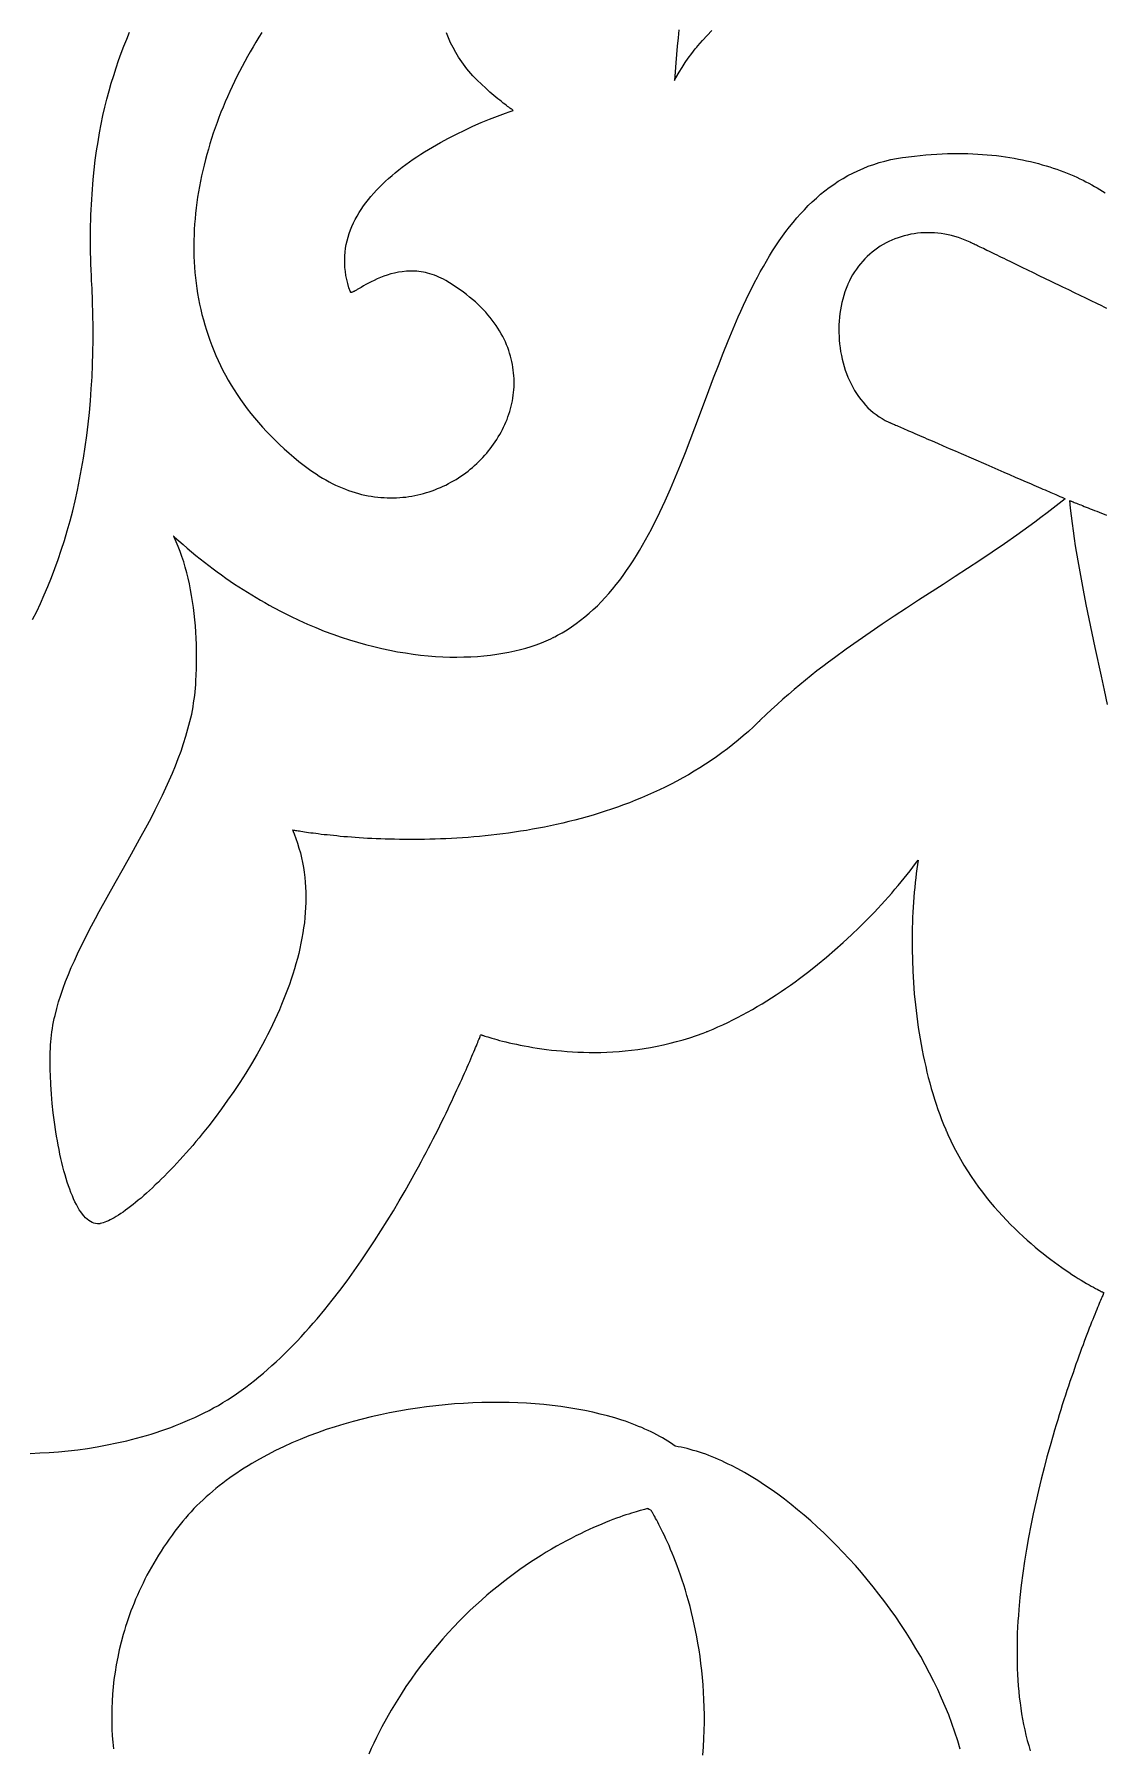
# Model space of a CAD drawing. Extents: x -555 to 555, y -555 to 555.
# Drawn here: x -199.1 to -97.3, y -362.2 to -199.1 of the extents above; entities that cross this region are included whole.
import ezdxf

# ---------------------------------------------------------------- set-up
doc = ezdxf.new("R2010")
doc.units = 0
doc.layers.add('PLAN_1', color=18, linetype='CONTINUOUS')

msp = doc.modelspace()

# ---------------------------------------------------------------- linework, layer by layer
at = {"layer": 'PLAN_1'}
for points in [[(-199.26, -254.79), (-198.87, -254.03), (-198.5, -253.25), (-198.15, -252.45), (-197.8, -251.63), (-197.46, -250.79), (-197.14, -249.94), (-196.83, -249.07), (-196.53, -248.18), (-196.24, -247.27), (-195.96, -246.35), (-195.7, -245.41), (-195.45, -244.45), (-195.22, -243.48), (-195, -242.49), (-194.79, -241.48), (-194.6, -240.46), (-194.42, -239.42), (-194.26, -238.36), (-194.11, -237.29), (-193.98, -236.2), (-193.86, -235.1), (-193.76, -233.98), (-193.68, -232.85), (-193.61, -231.71), (-193.56, -230.54), (-193.52, -229.37), (-193.5, -228.17), (-193.5, -226.97), (-193.52, -225.75), (-193.56, -224.51), (-193.61, -223.26), (-193.63, -222.95), (-193.64, -222.79), (-193.65, -222.65), (-193.67, -222.09), (-193.7, -221.53), (-193.72, -220.99), (-193.73, -220.44), (-193.75, -219.91), (-193.75, -219.37), (-193.76, -218.85), (-193.76, -218.32), (-193.75, -217.81), (-193.74, -217.29), (-193.73, -216.79), (-193.72, -216.29), (-193.7, -215.79), (-193.67, -215.3), (-193.64, -214.81), (-193.61, -214.33), (-193.58, -213.85), (-193.54, -213.38), (-193.5, -212.91), (-193.4, -211.99), (-193.3, -211.09), (-193.18, -210.2), (-193.04, -209.33), (-192.9, -208.48), (-192.74, -207.65), (-192.57, -206.84), (-192.39, -206.04), (-192.19, -205.26), (-191.99, -204.49), (-191.78, -203.74), (-191.55, -203.01), (-191.32, -202.29), (-191.08, -201.59), (-190.83, -200.9), (-190.57, -200.22), (-190.3, -199.56), (-190.03, -198.91)], [(-177.45, -198.94), (-177.73, -199.39), (-178.01, -199.84), (-178.28, -200.3), (-178.55, -200.76), (-178.82, -201.23), (-179.08, -201.7), (-179.33, -202.17), (-179.58, -202.64), (-179.82, -203.12), (-180.05, -203.6), (-180.28, -204.08), (-180.51, -204.56), (-180.72, -205.05), (-180.93, -205.54), (-181.14, -206.03), (-181.34, -206.52), (-181.53, -207.02), (-181.72, -207.51), (-181.89, -208.01), (-182.07, -208.51), (-182.23, -209.01), (-182.39, -209.52), (-182.54, -210.02), (-182.68, -210.53), (-182.82, -211.03), (-182.95, -211.54), (-183.07, -212.05), (-183.18, -212.56), (-183.29, -213.07), (-183.39, -213.58), (-183.48, -214.09), (-183.56, -214.6), (-183.63, -215.12), (-183.7, -215.63), (-183.76, -216.14), (-183.81, -216.65), (-183.85, -217.17), (-183.88, -217.68), (-183.9, -218.19), (-183.92, -218.7), (-183.93, -219.21), (-183.92, -219.72), (-183.91, -220.23), (-183.89, -220.74), (-183.86, -221.25), (-183.82, -221.76), (-183.77, -222.27), (-183.71, -222.77), (-183.64, -223.28), (-183.56, -223.78), (-183.48, -224.28), (-183.38, -224.78), (-183.27, -225.28), (-183.15, -225.77), (-183.02, -226.27), (-182.88, -226.76), (-182.73, -227.25), (-182.57, -227.74), (-182.4, -228.22), (-182.22, -228.71), (-182.03, -229.19), (-181.83, -229.67), (-181.61, -230.14), (-181.39, -230.62), (-181.15, -231.09), (-180.9, -231.55), (-180.65, -232.02), (-180.37, -232.48), (-180.09, -232.94), (-179.8, -233.39), (-179.49, -233.84), (-179.17, -234.29), (-178.85, -234.73), (-178.5, -235.17), (-178.15, -235.61), (-177.78, -236.04), (-177.4, -236.47), (-177.01, -236.89), (-176.61, -237.31), (-176.19, -237.73), (-175.76, -238.14), (-175.32, -238.55), (-174.87, -238.95), (-174.4, -239.34), (-173.92, -239.74), (-173.42, -240.12), (-172.91, -240.51), (-172.61, -240.73), (-172.3, -240.94), (-171.99, -241.14), (-171.68, -241.33), (-171.37, -241.51), (-171.06, -241.68), (-170.75, -241.84), (-170.44, -241.99), (-170.13, -242.14), (-169.82, -242.27), (-169.51, -242.39), (-169.2, -242.51), (-168.89, -242.61), (-168.58, -242.71), (-168.27, -242.8), (-167.96, -242.88), (-167.66, -242.95), (-167.35, -243.01), (-167.04, -243.06), (-166.74, -243.11), (-166.43, -243.14), (-166.13, -243.17), (-165.83, -243.19), (-165.53, -243.21), (-165.23, -243.21), (-164.93, -243.21), (-164.64, -243.2), (-164.34, -243.18), (-164.05, -243.16), (-163.76, -243.13), (-163.47, -243.09), (-163.19, -243.04), (-162.9, -242.99), (-162.62, -242.93), (-162.34, -242.87), (-162.07, -242.79), (-161.79, -242.71), (-161.52, -242.63), (-161.25, -242.54), (-160.99, -242.44), (-160.73, -242.33), (-160.47, -242.23), (-160.21, -242.11), (-159.96, -241.99), (-159.71, -241.86), (-159.46, -241.73), (-159.22, -241.59), (-158.98, -241.45), (-158.74, -241.3), (-158.51, -241.15), (-158.28, -240.99), (-158.06, -240.83), (-157.84, -240.66), (-157.62, -240.49), (-157.41, -240.31), (-157.21, -240.13), (-157, -239.94), (-156.81, -239.75), (-156.61, -239.56), (-156.42, -239.36), (-156.24, -239.16), (-156.06, -238.96), (-155.89, -238.75), (-155.72, -238.54), (-155.56, -238.32), (-155.4, -238.1), (-155.25, -237.88), (-155.1, -237.65), (-154.96, -237.42), (-154.82, -237.19), (-154.69, -236.96), (-154.57, -236.72), (-154.45, -236.48), (-154.34, -236.24), (-154.23, -236), (-154.13, -235.75), (-154.04, -235.5), (-153.95, -235.25), (-153.87, -235), (-153.8, -234.75), (-153.73, -234.49), (-153.67, -234.23), (-153.62, -233.97), (-153.58, -233.71), (-153.54, -233.45), (-153.51, -233.19), (-153.48, -232.92), (-153.46, -232.66), (-153.46, -232.39), (-153.45, -232.13), (-153.46, -231.86), (-153.47, -231.59), (-153.5, -231.33), (-153.53, -231.06), (-153.56, -230.79), (-153.61, -230.52), (-153.66, -230.25), (-153.73, -229.98), (-153.8, -229.72), (-153.88, -229.45), (-153.96, -229.18), (-154.06, -228.91), (-154.17, -228.65), (-154.28, -228.38), (-154.41, -228.12), (-154.54, -227.86), (-154.68, -227.59), (-154.83, -227.33), (-154.99, -227.07), (-155.16, -226.82), (-155.34, -226.56), (-155.53, -226.3), (-155.73, -226.05), (-155.94, -225.8), (-156.16, -225.55), (-156.39, -225.3), (-156.63, -225.06), (-156.88, -224.81), (-157.14, -224.57), (-157.41, -224.34), (-157.69, -224.1), (-157.98, -223.87), (-158.28, -223.64), (-158.59, -223.41), (-158.92, -223.19), (-159.25, -222.97), (-159.6, -222.75), (-159.96, -222.54), (-160.17, -222.41), (-160.39, -222.3), (-160.61, -222.2), (-160.82, -222.11), (-161.04, -222.02), (-161.25, -221.95), (-161.46, -221.88), (-161.68, -221.82), (-161.89, -221.77), (-162.09, -221.73), (-162.3, -221.7), (-162.51, -221.67), (-162.71, -221.65), (-162.91, -221.64), (-163.11, -221.63), (-163.31, -221.63), (-163.51, -221.64), (-163.7, -221.65), (-164.09, -221.69), (-164.46, -221.74), (-164.82, -221.82), (-165.18, -221.91), (-165.52, -222.01), (-165.85, -222.13), (-166.17, -222.25), (-166.47, -222.38), (-166.77, -222.52), (-167.04, -222.65), (-167.31, -222.79), (-167.55, -222.92), (-167.78, -223.05), (-167.99, -223.18), (-168.19, -223.29), (-168.37, -223.39), (-168.45, -223.44), (-168.52, -223.48), (-168.59, -223.52), (-168.66, -223.56), (-168.72, -223.59), (-168.78, -223.61), (-168.83, -223.63), (-168.88, -223.65), (-168.92, -223.66), (-168.95, -223.67), (-168.98, -223.67), (-169, -223.66), (-169.02, -223.64), (-169.03, -223.62), (-169.17, -223.23), (-169.28, -222.83), (-169.38, -222.44), (-169.45, -222.06), (-169.51, -221.68), (-169.55, -221.3), (-169.57, -220.92), (-169.57, -220.55), (-169.56, -220.19), (-169.53, -219.82), (-169.48, -219.46), (-169.42, -219.11), (-169.34, -218.75), (-169.25, -218.41), (-169.14, -218.06), (-169.02, -217.72), (-168.88, -217.38), (-168.73, -217.05), (-168.56, -216.72), (-168.39, -216.4), (-168.2, -216.07), (-167.99, -215.76), (-167.78, -215.44), (-167.55, -215.13), (-167.32, -214.83), (-167.07, -214.53), (-166.81, -214.23), (-166.55, -213.94), (-166.27, -213.65), (-165.98, -213.37), (-165.69, -213.09), (-165.39, -212.81), (-165.07, -212.54), (-164.76, -212.27), (-164.43, -212.01), (-164.1, -211.75), (-163.76, -211.49), (-163.41, -211.24), (-163.06, -211), (-162.7, -210.76), (-162.34, -210.52), (-161.98, -210.29), (-161.61, -210.06), (-161.23, -209.84), (-160.47, -209.4), (-159.71, -208.99), (-158.93, -208.59), (-158.15, -208.21), (-157.37, -207.85), (-156.59, -207.51), (-155.81, -207.19), (-155.04, -206.89), (-154.28, -206.61), (-153.91, -206.47), (-153.54, -206.34), (-153.55, -206.34), (-153.58, -206.32), (-153.62, -206.29), (-153.68, -206.24), (-153.76, -206.19), (-153.85, -206.12), (-153.96, -206.05), (-154.07, -205.96), (-154.2, -205.86), (-154.34, -205.75), (-154.49, -205.64), (-154.65, -205.51), (-154.82, -205.38), (-155, -205.24), (-155.18, -205.09), (-155.37, -204.93), (-155.56, -204.77), (-155.76, -204.6), (-155.96, -204.42), (-156.16, -204.24), (-156.57, -203.86), (-156.98, -203.46), (-157.37, -203.04), (-157.75, -202.61), (-157.94, -202.39), (-158.11, -202.17), (-158.28, -201.95), (-158.44, -201.73), (-158.59, -201.5), (-158.74, -201.28), (-158.88, -201.05), (-159.01, -200.83), (-159.26, -200.37), (-159.49, -199.91), (-159.7, -199.44), (-159.89, -198.97)], [(-137.78, -198.67), (-137.86, -199.44), (-137.94, -200.23), (-138.01, -201.02), (-138.08, -201.83), (-138.14, -202.66), (-138.19, -203.5), (-138.06, -203.25), (-137.75, -202.7), (-137.47, -202.25), (-137.18, -201.8), (-136.88, -201.36), (-136.56, -200.93), (-136.22, -200.5), (-136.13, -200.4), (-136.11, -200.37), (-136.1, -200.36), (-136.1, -200.36), (-136.1, -200.36), (-136.09, -200.35), (-136.07, -200.32), (-135.96, -200.19), (-135.52, -199.69), (-135.08, -199.21), (-134.63, -198.74)], [(-97.08, -225.18), (-97.31, -225.07), (-97.54, -224.95), (-98.03, -224.72), (-98.54, -224.47), (-99.06, -224.22), (-99.59, -223.96), (-100.14, -223.7), (-100.69, -223.43), (-101.25, -223.16), (-102.37, -222.61), (-103.49, -222.07), (-104.04, -221.81), (-104.59, -221.54), (-105.12, -221.29), (-105.63, -221.04), (-106.13, -220.8), (-106.61, -220.56), (-106.84, -220.45), (-107.07, -220.34), (-107.29, -220.23), (-107.51, -220.13), (-107.71, -220.03), (-107.92, -219.93), (-108.11, -219.84), (-108.3, -219.75), (-108.47, -219.66), (-108.64, -219.58), (-108.81, -219.5), (-108.96, -219.43), (-109.1, -219.36), (-109.24, -219.29), (-109.36, -219.23), (-109.48, -219.18), (-109.58, -219.13), (-109.68, -219.08), (-109.76, -219.04), (-109.83, -219.01), (-109.89, -218.98), (-109.94, -218.95), (-109.97, -218.94), (-110, -218.92), (-110.01, -218.92), (-110.01, -218.92), (-110.01, -218.92), (-110.01, -218.92), (-110.02, -218.91), (-110.06, -218.89), (-110.22, -218.82), (-110.54, -218.68), (-110.86, -218.55), (-111.19, -218.44), (-111.51, -218.34), (-111.84, -218.25), (-112.17, -218.18), (-112.49, -218.11), (-112.82, -218.06), (-113.15, -218.02), (-113.47, -217.99), (-113.8, -217.98), (-114.12, -217.98), (-114.44, -217.98), (-114.76, -218), (-115.08, -218.03), (-115.4, -218.08), (-115.71, -218.13), (-116.02, -218.2), (-116.33, -218.27), (-116.63, -218.36), (-116.93, -218.46), (-117.22, -218.57), (-117.51, -218.69), (-117.8, -218.82), (-118.07, -218.96), (-118.35, -219.11), (-118.62, -219.27), (-118.88, -219.45), (-119.13, -219.63), (-119.38, -219.82), (-119.62, -220.02), (-119.85, -220.24), (-120.08, -220.46), (-120.29, -220.69), (-120.5, -220.93), (-120.7, -221.18), (-120.89, -221.44), (-121.07, -221.71), (-121.25, -221.99), (-121.41, -222.28), (-121.56, -222.57), (-121.7, -222.88), (-121.7, -222.88), (-121.71, -222.9), (-121.74, -222.98), (-121.87, -223.3), (-121.99, -223.62), (-122.09, -223.95), (-122.19, -224.29), (-122.27, -224.63), (-122.34, -224.97), (-122.41, -225.32), (-122.46, -225.68), (-122.5, -226.03), (-122.53, -226.39), (-122.55, -226.75), (-122.56, -227.12), (-122.56, -227.48), (-122.54, -227.85), (-122.52, -228.21), (-122.49, -228.57), (-122.44, -228.94), (-122.39, -229.3), (-122.32, -229.66), (-122.24, -230.01), (-122.16, -230.36), (-122.06, -230.71), (-121.95, -231.06), (-121.83, -231.39), (-121.7, -231.73), (-121.56, -232.05), (-121.4, -232.37), (-121.24, -232.69), (-121.07, -232.99), (-120.88, -233.29), (-120.69, -233.58), (-120.48, -233.85), (-120.26, -234.12), (-120.04, -234.38), (-119.8, -234.63), (-119.55, -234.86), (-119.29, -235.08), (-119.02, -235.29), (-118.73, -235.49), (-118.44, -235.67), (-118.14, -235.84), (-117.82, -236), (-117.74, -236.03), (-117.72, -236.04), (-117.71, -236.04), (-117.71, -236.04), (-117.71, -236.04), (-117.7, -236.05), (-117.68, -236.06), (-117.64, -236.08), (-117.59, -236.1), (-117.53, -236.13), (-117.45, -236.16), (-117.37, -236.2), (-117.27, -236.24), (-117.16, -236.29), (-117.04, -236.34), (-116.91, -236.39), (-116.77, -236.45), (-116.62, -236.52), (-116.46, -236.59), (-116.29, -236.66), (-116.11, -236.74), (-115.93, -236.82), (-115.73, -236.9), (-115.53, -236.99), (-115.32, -237.08), (-115.11, -237.18), (-114.88, -237.27), (-114.65, -237.37), (-114.42, -237.48), (-114.18, -237.58), (-113.68, -237.8), (-113.16, -238.02), (-112.62, -238.26), (-112.07, -238.5), (-111.5, -238.74), (-110.93, -238.99), (-109.76, -239.5), (-108.59, -240.01), (-108.01, -240.26), (-107.43, -240.51), (-106.87, -240.76), (-106.31, -241), (-105.77, -241.23), (-105.24, -241.46), (-104.73, -241.68), (-104.49, -241.79), (-104.25, -241.89), (-104.01, -242), (-103.78, -242.1), (-103.56, -242.19), (-103.35, -242.28), (-103.14, -242.37), (-102.94, -242.46), (-102.75, -242.54), (-102.57, -242.62), (-102.39, -242.7), (-102.23, -242.77), (-102.07, -242.84), (-101.93, -242.9), (-101.79, -242.96), (-101.66, -243.02), (-101.55, -243.07), (-101.44, -243.11), (-101.35, -243.15), (-101.27, -243.19), (-101.19, -243.22), (-101.14, -243.25), (-101.09, -243.27), (-101.06, -243.28), (-101.04, -243.29), (-101.03, -243.29), (-101.6, -243.75), (-102.18, -244.2), (-102.75, -244.65), (-103.33, -245.08), (-103.9, -245.51), (-104.48, -245.94), (-105.64, -246.77), (-106.81, -247.59), (-107.97, -248.39), (-109.14, -249.17), (-110.31, -249.94), (-111.48, -250.7), (-112.64, -251.46), (-114.97, -252.96), (-116.13, -253.72), (-117.29, -254.47), (-118.44, -255.24), (-119.58, -256.01), (-120.72, -256.8), (-121.85, -257.6), (-122.97, -258.42), (-123.53, -258.83), (-124.08, -259.25), (-124.64, -259.68), (-125.19, -260.11), (-125.73, -260.55), (-126.28, -261), (-126.82, -261.45), (-127.36, -261.91), (-127.9, -262.38), (-128.43, -262.86), (-128.96, -263.34), (-129.48, -263.84), (-130.01, -264.34), (-130.07, -264.4), (-130.1, -264.44), (-130.11, -264.44), (-130.11, -264.44), (-130.12, -264.45), (-130.15, -264.48), (-130.21, -264.53), (-130.68, -264.99), (-131.17, -265.43), (-131.66, -265.86), (-132.15, -266.28), (-132.66, -266.69), (-133.16, -267.08), (-133.68, -267.47), (-134.2, -267.84), (-134.72, -268.2), (-135.25, -268.55), (-135.78, -268.9), (-136.32, -269.23), (-136.87, -269.55), (-137.41, -269.86), (-137.96, -270.16), (-138.52, -270.45), (-139.07, -270.73), (-139.63, -271), (-140.2, -271.26), (-140.76, -271.51), (-141.33, -271.76), (-141.9, -271.99), (-142.47, -272.22), (-143.05, -272.43), (-143.62, -272.64), (-144.2, -272.84), (-144.78, -273.03), (-145.36, -273.22), (-145.93, -273.39), (-146.51, -273.56), (-147.09, -273.72), (-147.67, -273.88), (-148.25, -274.02), (-148.83, -274.16), (-149.41, -274.29), (-149.99, -274.42), (-150.56, -274.53), (-151.14, -274.64), (-151.71, -274.75), (-152.28, -274.85), (-152.85, -274.94), (-153.41, -275.03), (-153.98, -275.11), (-154.54, -275.18), (-155.1, -275.25), (-155.65, -275.31), (-156.2, -275.37), (-156.75, -275.42), (-157.29, -275.47), (-157.83, -275.52), (-158.37, -275.56), (-158.9, -275.59), (-159.42, -275.62), (-159.94, -275.65), (-160.46, -275.67), (-160.97, -275.69), (-161.47, -275.7), (-161.97, -275.71), (-162.46, -275.72), (-162.95, -275.72), (-163.42, -275.72), (-163.9, -275.72), (-164.36, -275.71), (-164.82, -275.7), (-165.27, -275.69), (-165.71, -275.68), (-166.14, -275.66), (-166.57, -275.65), (-166.99, -275.63), (-167.4, -275.61), (-167.79, -275.58), (-168.19, -275.56), (-168.57, -275.53), (-168.94, -275.5), (-169.3, -275.48), (-169.65, -275.45), (-169.99, -275.42), (-170.32, -275.38), (-170.64, -275.35), (-170.95, -275.32), (-171.25, -275.29), (-171.54, -275.26), (-171.81, -275.23), (-172.08, -275.19), (-172.33, -275.16), (-172.57, -275.13), (-172.79, -275.1), (-173.01, -275.07), (-173.21, -275.04), (-173.39, -275.02), (-173.57, -274.99), (-173.73, -274.97), (-173.88, -274.94), (-174.01, -274.92), (-174.13, -274.9), (-174.23, -274.88), (-174.32, -274.87), (-174.39, -274.86), (-174.45, -274.85), (-174.49, -274.84), (-174.52, -274.83), (-174.53, -274.83), (-174.53, -274.83), (-174.53, -274.83), (-174.53, -274.83), (-174.53, -274.84), (-174.52, -274.85), (-174.47, -274.96), (-174.38, -275.19), (-174.21, -275.63), (-174.06, -276.08), (-173.92, -276.53), (-173.79, -276.99), (-173.68, -277.45), (-173.58, -277.91), (-173.49, -278.38), (-173.42, -278.84), (-173.37, -279.32), (-173.32, -279.79), (-173.29, -280.26), (-173.27, -280.74), (-173.27, -281.22), (-173.27, -281.7), (-173.29, -282.18), (-173.32, -282.66), (-173.36, -283.15), (-173.41, -283.64), (-173.48, -284.12), (-173.55, -284.61), (-173.64, -285.1), (-173.73, -285.59), (-173.84, -286.08), (-173.95, -286.57), (-174.07, -287.05), (-174.21, -287.54), (-174.35, -288.03), (-174.5, -288.52), (-174.66, -289.01), (-174.83, -289.5), (-175, -289.98), (-175.19, -290.47), (-175.38, -290.95), (-175.58, -291.43), (-175.78, -291.91), (-175.99, -292.39), (-176.21, -292.87), (-176.44, -293.34), (-176.67, -293.82), (-176.91, -294.29), (-177.15, -294.75), (-177.4, -295.22), (-177.91, -296.14), (-178.44, -297.05), (-178.99, -297.94), (-179.55, -298.83), (-180.12, -299.69), (-180.71, -300.53), (-181.3, -301.36), (-181.9, -302.17), (-182.51, -302.95), (-182.81, -303.34), (-183.12, -303.72), (-183.42, -304.09), (-183.73, -304.46), (-184.03, -304.82), (-184.34, -305.17), (-184.64, -305.52), (-184.94, -305.86), (-185.25, -306.19), (-185.55, -306.52), (-185.84, -306.84), (-186.14, -307.15), (-186.44, -307.45), (-186.73, -307.75), (-187.02, -308.04), (-187.3, -308.32), (-187.59, -308.59), (-187.87, -308.86), (-188.14, -309.11), (-188.42, -309.36), (-188.68, -309.6), (-188.95, -309.83), (-189.21, -310.05), (-189.46, -310.26), (-189.71, -310.46), (-189.96, -310.65), (-190.2, -310.83), (-190.43, -311), (-190.66, -311.17), (-190.88, -311.32), (-191.09, -311.46), (-191.3, -311.59), (-191.5, -311.71), (-191.69, -311.82), (-191.88, -311.92), (-192.05, -312), (-192.22, -312.08), (-192.39, -312.14), (-192.54, -312.2), (-192.68, -312.24), (-192.82, -312.27), (-192.88, -312.28), (-192.93, -312.28), (-193.02, -312.29), (-193.1, -312.29), (-193.27, -312.27), (-193.44, -312.23), (-193.6, -312.16), (-193.76, -312.08), (-193.92, -311.98), (-194.07, -311.85), (-194.23, -311.71), (-194.38, -311.54), (-194.53, -311.36), (-194.67, -311.16), (-194.82, -310.95), (-194.96, -310.71), (-195.09, -310.46), (-195.23, -310.2), (-195.36, -309.92), (-195.48, -309.63), (-195.61, -309.32), (-195.73, -309), (-195.85, -308.67), (-195.96, -308.33), (-196.07, -307.97), (-196.18, -307.61), (-196.29, -307.23), (-196.39, -306.85), (-196.48, -306.46), (-196.58, -306.06), (-196.67, -305.65), (-196.75, -305.23), (-196.84, -304.81), (-196.91, -304.39), (-196.99, -303.95), (-197.06, -303.52), (-197.19, -302.63), (-197.3, -301.74), (-197.39, -300.84), (-197.47, -299.94), (-197.53, -299.04), (-197.57, -298.15), (-197.58, -297.71), (-197.59, -297.27), (-197.59, -296.84), (-197.59, -296.42), (-197.58, -296), (-197.57, -295.58), (-197.56, -295.27), (-197.54, -294.96), (-197.51, -294.65), (-197.47, -294.34), (-197.43, -294.03), (-197.38, -293.71), (-197.33, -293.4), (-197.27, -293.08), (-197.2, -292.76), (-197.13, -292.45), (-196.97, -291.81), (-196.79, -291.17), (-196.58, -290.52), (-196.36, -289.87), (-196.12, -289.22), (-195.86, -288.57), (-195.58, -287.91), (-195.29, -287.25), (-194.99, -286.59), (-194.67, -285.92), (-194.34, -285.26), (-194, -284.59), (-193.65, -283.92), (-193.29, -283.24), (-192.92, -282.56), (-192.17, -281.2), (-191.4, -279.84), (-190.63, -278.46), (-189.85, -277.08), (-189.08, -275.7), (-188.33, -274.31), (-187.96, -273.61), (-187.6, -272.91), (-187.25, -272.21), (-186.91, -271.51), (-186.58, -270.81), (-186.27, -270.11), (-185.96, -269.41), (-185.67, -268.7), (-185.4, -268), (-185.14, -267.3), (-184.9, -266.59), (-184.68, -265.89), (-184.48, -265.19), (-184.29, -264.48), (-184.13, -263.78), (-184.06, -263.43), (-184, -263.08), (-183.94, -262.73), (-183.89, -262.38), (-183.84, -262.02), (-183.8, -261.67), (-183.76, -261.32), (-183.74, -260.97), (-183.73, -260.88), (-183.73, -260.84), (-183.73, -260.82), (-183.73, -260.82), (-183.72, -260.75), (-183.72, -260.61), (-183.69, -260.04), (-183.67, -259.47), (-183.66, -258.9), (-183.66, -258.32), (-183.67, -257.73), (-183.68, -257.15), (-183.71, -256.56), (-183.74, -255.98), (-183.78, -255.39), (-183.84, -254.81), (-183.9, -254.23), (-183.97, -253.65), (-184.05, -253.08), (-184.14, -252.51), (-184.24, -251.95), (-184.35, -251.4), (-184.47, -250.86), (-184.6, -250.33), (-184.74, -249.8), (-184.89, -249.29), (-185.05, -248.8), (-185.22, -248.31), (-185.4, -247.84), (-185.6, -247.39), (-185.8, -246.95), (-185.83, -246.9), (-185.84, -246.87), (-185.84, -246.87), (-185.85, -246.87), (-185.84, -246.87), (-185.82, -246.9), (-185.77, -246.94), (-185.36, -247.3), (-184.95, -247.66), (-184.55, -248.01), (-184.14, -248.35), (-183.73, -248.68), (-183.32, -249.01), (-182.92, -249.33), (-182.51, -249.65), (-182.1, -249.96), (-181.69, -250.26), (-181.28, -250.55), (-180.87, -250.84), (-180.46, -251.13), (-180.05, -251.41), (-179.64, -251.68), (-179.23, -251.94), (-178.82, -252.2), (-178.41, -252.45), (-178, -252.7), (-177.59, -252.94), (-177.18, -253.18), (-176.77, -253.41), (-176.36, -253.63), (-175.54, -254.06), (-174.73, -254.47), (-173.92, -254.85), (-173.11, -255.22), (-172.31, -255.56), (-171.51, -255.88), (-170.71, -256.18), (-169.92, -256.46), (-169.13, -256.71), (-168.35, -256.95), (-167.58, -257.17), (-166.81, -257.37), (-166.04, -257.55), (-165.29, -257.71), (-164.54, -257.85), (-163.8, -257.97), (-163.07, -258.08), (-162.35, -258.17), (-161.64, -258.24), (-160.93, -258.29), (-160.24, -258.33), (-159.56, -258.36), (-158.89, -258.36), (-158.23, -258.35), (-157.58, -258.33), (-156.94, -258.29), (-156.32, -258.24), (-155.71, -258.17), (-155.11, -258.09), (-154.53, -258), (-153.96, -257.89), (-153.4, -257.77), (-152.86, -257.64), (-152.34, -257.5), (-151.83, -257.34), (-151.34, -257.18), (-150.86, -257), (-150.41, -256.81), (-149.97, -256.61), (-149.75, -256.51), (-149.73, -256.5), (-149.71, -256.49), (-149.69, -256.48), (-149.57, -256.42), (-149.33, -256.29), (-148.87, -256.04), (-148.42, -255.76), (-147.98, -255.48), (-147.55, -255.18), (-147.13, -254.86), (-146.71, -254.53), (-146.31, -254.19), (-145.92, -253.84), (-145.53, -253.47), (-145.16, -253.09), (-144.79, -252.7), (-144.43, -252.3), (-144.08, -251.89), (-143.73, -251.47), (-143.4, -251.03), (-143.07, -250.59), (-142.75, -250.13), (-142.43, -249.67), (-142.12, -249.19), (-141.82, -248.71), (-141.52, -248.22), (-141.23, -247.72), (-140.94, -247.22), (-140.66, -246.7), (-140.39, -246.18), (-140.12, -245.65), (-139.85, -245.12), (-139.59, -244.58), (-139.33, -244.03), (-139.08, -243.48), (-138.83, -242.92), (-138.58, -242.36), (-138.1, -241.22), (-137.63, -240.07), (-137.16, -238.91), (-136.71, -237.73), (-136.26, -236.55), (-135.81, -235.36), (-134.92, -232.98), (-134.47, -231.79), (-134.02, -230.61), (-133.56, -229.44), (-133.09, -228.28), (-132.62, -227.13), (-132.13, -226), (-131.88, -225.44), (-131.63, -224.89), (-131.37, -224.34), (-131.11, -223.8), (-130.85, -223.26), (-130.58, -222.73), (-130.3, -222.21), (-130.03, -221.7), (-129.74, -221.19), (-129.45, -220.69), (-129.16, -220.19), (-128.86, -219.71), (-128.55, -219.23), (-128.24, -218.77), (-127.92, -218.31), (-127.59, -217.86), (-127.25, -217.43), (-126.91, -217), (-126.56, -216.58), (-126.21, -216.18), (-125.84, -215.79), (-125.47, -215.4), (-125.09, -215.04), (-124.7, -214.68), (-124.3, -214.33), (-123.89, -214), (-123.47, -213.68), (-123.04, -213.38), (-122.61, -213.09), (-122.16, -212.81), (-121.7, -212.55), (-121.23, -212.31), (-120.75, -212.08), (-120.26, -211.86), (-119.76, -211.66), (-119.24, -211.48), (-118.72, -211.31), (-118.18, -211.17), (-117.63, -211.03), (-117.07, -210.92), (-116.5, -210.83), (-116.2, -210.78), (-115.92, -210.75), (-115.37, -210.69), (-114.83, -210.63), (-114.3, -210.58), (-113.77, -210.54), (-113.25, -210.51), (-112.73, -210.48), (-112.23, -210.46), (-111.73, -210.45), (-111.24, -210.45), (-110.75, -210.45), (-110.28, -210.46), (-109.81, -210.48), (-109.34, -210.5), (-108.89, -210.53), (-108.44, -210.57), (-108, -210.61), (-107.56, -210.65), (-107.13, -210.71), (-106.71, -210.76), (-106.29, -210.83), (-105.88, -210.89), (-105.48, -210.97), (-105.09, -211.05), (-104.7, -211.13), (-104.32, -211.22), (-103.94, -211.31), (-103.57, -211.41), (-103.21, -211.51), (-102.85, -211.61), (-102.5, -211.72), (-102.16, -211.83), (-101.82, -211.95), (-101.49, -212.07), (-101.16, -212.19), (-100.84, -212.32), (-100.53, -212.45), (-100.22, -212.58), (-99.92, -212.71), (-99.62, -212.85), (-99.33, -212.99), (-99.05, -213.13), (-98.77, -213.28), (-98.5, -213.42), (-98.23, -213.57), (-97.97, -213.72), (-97.72, -213.87), (-97.22, -214.18)], [(-97.01, -262.87), (-97.29, -261.52), (-97.58, -260.17), (-98.16, -257.46), (-98.45, -256.1), (-98.74, -254.73), (-99.02, -253.36), (-99.29, -251.98), (-99.55, -250.6), (-99.79, -249.2), (-100.03, -247.79), (-100.13, -247.08), (-100.24, -246.36), (-100.33, -245.65), (-100.43, -244.93), (-100.51, -244.2), (-100.59, -243.47), (-100.59, -243.47), (-100.57, -243.48), (-100.53, -243.5), (-100.49, -243.51), (-100.43, -243.54), (-100.36, -243.57), (-100.27, -243.6), (-100.18, -243.64), (-100.07, -243.68), (-99.95, -243.73), (-99.82, -243.78), (-99.68, -243.83), (-99.54, -243.89), (-99.38, -243.95), (-99.21, -244.02), (-99.03, -244.09), (-98.85, -244.16), (-98.65, -244.24), (-98.45, -244.32), (-98.24, -244.4), (-98.02, -244.49), (-97.8, -244.57), (-97.57, -244.67), (-97.33, -244.76), (-97.09, -244.85)], [(-199.48, -334.13), (-198.59, -334.09), (-197.7, -334.04), (-196.79, -333.97), (-195.88, -333.88), (-194.96, -333.78), (-194.03, -333.65), (-193.11, -333.5), (-192.17, -333.33), (-191.24, -333.14), (-190.78, -333.04), (-190.31, -332.93), (-189.84, -332.81), (-189.37, -332.69), (-188.91, -332.56), (-188.44, -332.43), (-187.98, -332.29), (-187.51, -332.14), (-187.05, -331.98), (-186.59, -331.82), (-186.12, -331.66), (-185.66, -331.48), (-185.2, -331.3), (-184.75, -331.11), (-184.29, -330.91), (-183.84, -330.71), (-183.38, -330.5), (-182.93, -330.28), (-182.48, -330.05), (-182.04, -329.81), (-181.59, -329.56), (-181.15, -329.3), (-180.71, -329.03), (-180.28, -328.74), (-179.85, -328.45), (-179.42, -328.15), (-178.99, -327.84), (-178.57, -327.52), (-178.15, -327.19), (-177.73, -326.85), (-177.31, -326.5), (-176.9, -326.14), (-176.49, -325.78), (-176.08, -325.41), (-175.68, -325.03), (-175.28, -324.64), (-174.89, -324.25), (-174.49, -323.85), (-174.1, -323.44), (-173.72, -323.03), (-173.33, -322.61), (-172.95, -322.18), (-172.58, -321.75), (-172.2, -321.32), (-171.47, -320.44), (-170.75, -319.54), (-170.04, -318.62), (-169.35, -317.7), (-168.67, -316.76), (-168.01, -315.81), (-167.36, -314.86), (-166.73, -313.91), (-166.12, -312.95), (-165.52, -312), (-164.94, -311.04), (-164.38, -310.1), (-163.83, -309.15), (-163.3, -308.22), (-162.79, -307.3), (-162.54, -306.85), (-162.3, -306.4), (-162.06, -305.95), (-161.83, -305.51), (-161.6, -305.07), (-161.37, -304.63), (-161.15, -304.2), (-160.93, -303.78), (-160.72, -303.36), (-160.52, -302.95), (-160.32, -302.54), (-160.12, -302.14), (-159.93, -301.75), (-159.74, -301.36), (-159.56, -300.98), (-159.38, -300.61), (-159.21, -300.25), (-159.05, -299.89), (-158.89, -299.55), (-158.73, -299.21), (-158.58, -298.88), (-158.43, -298.56), (-158.29, -298.25), (-158.16, -297.94), (-158.03, -297.65), (-157.91, -297.37), (-157.79, -297.1), (-157.68, -296.84), (-157.57, -296.59), (-157.47, -296.35), (-157.37, -296.12), (-157.28, -295.91), (-157.2, -295.71), (-157.12, -295.52), (-157.04, -295.34), (-156.98, -295.17), (-156.91, -295.02), (-156.86, -294.88), (-156.81, -294.76), (-156.76, -294.65), (-156.73, -294.55), (-156.69, -294.47), (-156.67, -294.4), (-156.65, -294.35), (-156.63, -294.32), (-156.62, -294.3), (-156.62, -294.29), (-156.62, -294.29), (-156.61, -294.3), (-156.59, -294.3), (-156.57, -294.31), (-156.54, -294.32), (-156.51, -294.33), (-156.47, -294.34), (-156.42, -294.36), (-156.37, -294.38), (-156.25, -294.42), (-156.11, -294.46), (-155.95, -294.51), (-155.76, -294.57), (-155.56, -294.63), (-155.33, -294.69), (-155.09, -294.76), (-154.83, -294.83), (-154.55, -294.9), (-154.25, -294.98), (-153.93, -295.05), (-153.6, -295.13), (-153.24, -295.2), (-152.88, -295.28), (-152.5, -295.35), (-152.1, -295.43), (-151.68, -295.5), (-151.26, -295.56), (-150.82, -295.63), (-150.36, -295.69), (-149.9, -295.75), (-149.42, -295.8), (-148.93, -295.84), (-148.42, -295.88), (-147.91, -295.92), (-147.39, -295.94), (-146.85, -295.96), (-146.31, -295.97), (-145.76, -295.97), (-145.2, -295.97), (-144.63, -295.95), (-144.06, -295.92), (-143.47, -295.88), (-142.88, -295.83), (-142.29, -295.77), (-141.69, -295.69), (-141.08, -295.61), (-140.47, -295.51), (-139.86, -295.39), (-139.24, -295.26), (-138.62, -295.11), (-137.99, -294.95), (-137.37, -294.77), (-136.74, -294.58), (-136.11, -294.37), (-135.48, -294.14), (-135.16, -294.01), (-135.12, -294), (-135.1, -293.99), (-135.09, -293.99), (-135.06, -293.98), (-135, -293.95), (-134.53, -293.76), (-134.06, -293.55), (-133.59, -293.34), (-133.12, -293.12), (-132.65, -292.89), (-132.19, -292.65), (-131.72, -292.41), (-131.26, -292.15), (-130.79, -291.89), (-130.33, -291.62), (-129.87, -291.35), (-129.42, -291.07), (-128.96, -290.78), (-128.51, -290.49), (-128.06, -290.19), (-127.62, -289.88), (-127.17, -289.57), (-126.73, -289.25), (-126.3, -288.93), (-125.43, -288.28), (-124.58, -287.61), (-123.75, -286.92), (-122.94, -286.22), (-122.14, -285.52), (-121.37, -284.8), (-120.62, -284.08), (-120.25, -283.72), (-119.89, -283.36), (-119.53, -282.99), (-119.18, -282.63), (-118.84, -282.27), (-118.5, -281.9), (-118.17, -281.54), (-117.85, -281.18), (-117.53, -280.82), (-117.22, -280.46), (-116.92, -280.1), (-116.63, -279.75), (-116.34, -279.39), (-116.06, -279.04), (-115.79, -278.69), (-115.53, -278.35), (-115.27, -278.01), (-115.02, -277.67), (-115.07, -278.09), (-115.13, -278.51), (-115.19, -278.94), (-115.25, -279.38), (-115.3, -279.82), (-115.34, -280.28), (-115.39, -280.74), (-115.43, -281.2), (-115.46, -281.68), (-115.49, -282.15), (-115.52, -282.64), (-115.54, -283.13), (-115.56, -283.62), (-115.57, -284.12), (-115.58, -284.63), (-115.59, -285.14), (-115.59, -285.65), (-115.59, -286.16), (-115.56, -287.21), (-115.52, -288.26), (-115.46, -289.32), (-115.38, -290.39), (-115.27, -291.46), (-115.15, -292.54), (-115, -293.61), (-114.92, -294.15), (-114.83, -294.68), (-114.74, -295.21), (-114.64, -295.75), (-114.53, -296.28), (-114.42, -296.8), (-114.3, -297.33), (-114.18, -297.85), (-114.05, -298.37), (-113.91, -298.88), (-113.77, -299.4), (-113.62, -299.9), (-113.47, -300.41), (-113.3, -300.9), (-113.14, -301.4), (-112.96, -301.89), (-112.78, -302.37), (-112.59, -302.85), (-112.39, -303.32), (-112.37, -303.38), (-112.36, -303.41), (-112.35, -303.42), (-112.34, -303.43), (-112.33, -303.47), (-112.19, -303.78), (-111.91, -304.39), (-111.61, -304.99), (-111.3, -305.57), (-110.99, -306.14), (-110.66, -306.69), (-110.32, -307.24), (-109.98, -307.77), (-109.63, -308.28), (-109.27, -308.79), (-108.9, -309.28), (-108.53, -309.75), (-108.15, -310.22), (-107.77, -310.67), (-107.38, -311.11), (-107, -311.54), (-106.61, -311.95), (-106.22, -312.35), (-105.83, -312.74), (-105.43, -313.12), (-105.04, -313.48), (-104.65, -313.83), (-104.27, -314.17), (-103.89, -314.5), (-103.51, -314.81), (-103.13, -315.12), (-102.76, -315.41), (-102.4, -315.68), (-102.04, -315.95), (-101.69, -316.2), (-101.35, -316.45), (-101.02, -316.68), (-100.69, -316.89), (-100.38, -317.1), (-100.08, -317.3), (-99.79, -317.48), (-99.51, -317.65), (-99.25, -317.81), (-99, -317.96), (-98.76, -318.09), (-98.54, -318.22), (-98.34, -318.33), (-98.15, -318.43), (-97.98, -318.52), (-97.83, -318.6), (-97.7, -318.67), (-97.59, -318.73), (-97.54, -318.75), (-97.49, -318.77), (-97.46, -318.79), (-97.42, -318.81), (-97.4, -318.82), (-97.38, -318.83), (-97.36, -318.84), (-97.35, -318.84), (-97.35, -318.84), (-97.35, -318.85), (-97.36, -318.87), (-97.37, -318.9), (-97.4, -318.96), (-97.42, -319.02), (-97.46, -319.1), (-97.5, -319.2), (-97.55, -319.31), (-97.6, -319.43), (-97.66, -319.57), (-97.72, -319.72), (-97.79, -319.88), (-97.86, -320.06), (-97.94, -320.25), (-98.03, -320.45), (-98.11, -320.67), (-98.21, -320.9), (-98.3, -321.14), (-98.4, -321.39), (-98.51, -321.65), (-98.62, -321.93), (-98.73, -322.22), (-98.84, -322.51), (-98.96, -322.82), (-99.08, -323.14), (-99.21, -323.47), (-99.33, -323.81), (-99.46, -324.16), (-99.59, -324.52), (-99.73, -324.89), (-99.86, -325.27), (-100, -325.65), (-100.14, -326.05), (-100.28, -326.46), (-100.43, -326.87), (-100.57, -327.29), (-100.71, -327.72), (-100.86, -328.16), (-101.01, -328.6), (-101.15, -329.05), (-101.3, -329.51), (-101.45, -329.98), (-101.6, -330.45), (-101.74, -330.93), (-101.89, -331.42), (-102.04, -331.91), (-102.18, -332.41), (-102.47, -333.42), (-102.76, -334.45), (-103.04, -335.5), (-103.31, -336.57), (-103.57, -337.66), (-103.83, -338.76), (-104.07, -339.87), (-104.3, -340.99), (-104.51, -342.12), (-104.71, -343.25), (-104.9, -344.39), (-105.06, -345.54), (-105.21, -346.68), (-105.34, -347.83), (-105.44, -348.97), (-105.48, -349.54), (-105.52, -350.11), (-105.55, -350.68), (-105.58, -351.25), (-105.6, -351.82), (-105.61, -352.38), (-105.61, -352.94), (-105.61, -353.5), (-105.6, -354.05), (-105.59, -354.61), (-105.56, -355.16), (-105.53, -355.7), (-105.49, -356.25), (-105.44, -356.79), (-105.39, -357.32), (-105.32, -357.85), (-105.25, -358.38), (-105.17, -358.9), (-105.08, -359.42), (-104.98, -359.93), (-104.87, -360.44), (-104.76, -360.94), (-104.63, -361.44), (-104.49, -361.93), (-104.35, -362.42)], [(-111.01, -362.28), (-111.25, -361.47), (-111.52, -360.65), (-111.8, -359.84), (-112.11, -359.02), (-112.43, -358.22), (-112.78, -357.41), (-113.14, -356.61), (-113.52, -355.82), (-113.92, -355.03), (-114.34, -354.24), (-114.77, -353.46), (-115.22, -352.69), (-115.68, -351.93), (-116.16, -351.17), (-116.65, -350.42), (-117.15, -349.68), (-117.67, -348.96), (-118.2, -348.24), (-118.74, -347.53), (-119.29, -346.83), (-119.85, -346.14), (-120.42, -345.47), (-120.99, -344.8), (-121.58, -344.15), (-122.17, -343.52), (-122.77, -342.9), (-123.38, -342.29), (-123.99, -341.7), (-124.61, -341.12), (-125.23, -340.56), (-125.85, -340.02), (-126.48, -339.49), (-127.11, -338.98), (-127.74, -338.49), (-128.37, -338.02), (-129.01, -337.57), (-129.64, -337.14), (-130.27, -336.72), (-130.9, -336.33), (-131.53, -335.96), (-132.16, -335.61), (-132.78, -335.29), (-133.09, -335.14), (-133.4, -334.99), (-133.7, -334.84), (-134.01, -334.71), (-134.31, -334.58), (-134.62, -334.45), (-134.92, -334.33), (-135.22, -334.22), (-135.52, -334.12), (-135.82, -334.02), (-136.11, -333.92), (-136.41, -333.84), (-136.7, -333.75), (-136.99, -333.68), (-137.27, -333.61), (-137.56, -333.55), (-137.84, -333.5), (-138.12, -333.45), (-138.35, -333.29), (-138.59, -333.13), (-138.83, -332.97), (-139.08, -332.81), (-139.34, -332.66), (-139.6, -332.51), (-139.87, -332.36), (-140.15, -332.22), (-140.43, -332.08), (-140.71, -331.95), (-141.01, -331.81), (-141.3, -331.68), (-141.61, -331.56), (-141.91, -331.43), (-142.23, -331.31), (-142.55, -331.2), (-142.87, -331.08), (-143.2, -330.97), (-143.87, -330.76), (-144.56, -330.57), (-145.26, -330.39), (-145.98, -330.22), (-146.72, -330.06), (-147.48, -329.92), (-148.24, -329.79), (-149.02, -329.68), (-149.82, -329.58), (-150.62, -329.49), (-151.44, -329.42), (-152.26, -329.36), (-153.1, -329.32), (-153.94, -329.29), (-154.79, -329.28), (-155.65, -329.28), (-156.52, -329.29), (-157.38, -329.32), (-158.26, -329.37), (-159.13, -329.43), (-160.01, -329.5), (-160.9, -329.59), (-161.78, -329.7), (-162.66, -329.82), (-163.54, -329.95), (-164.43, -330.1), (-165.3, -330.27), (-166.18, -330.45), (-167.05, -330.65), (-167.92, -330.86), (-168.78, -331.09), (-169.64, -331.34), (-170.49, -331.6), (-171.33, -331.87), (-172.16, -332.17), (-172.98, -332.47), (-173.8, -332.8), (-174.6, -333.14), (-175.39, -333.5), (-176.16, -333.87), (-176.93, -334.26), (-177.67, -334.67), (-178.41, -335.1), (-178.77, -335.31), (-179.13, -335.54), (-179.48, -335.76), (-179.83, -336), (-180.17, -336.23), (-180.51, -336.47), (-180.84, -336.71), (-181.17, -336.96), (-181.5, -337.21), (-181.82, -337.47), (-182.13, -337.73), (-182.44, -338), (-182.75, -338.27), (-183.05, -338.54), (-183.34, -338.82), (-183.63, -339.1), (-183.91, -339.39), (-184.19, -339.68), (-184.46, -339.98), (-184.72, -340.28), (-184.98, -340.58), (-185.24, -340.89), (-185.48, -341.2), (-185.72, -341.52), (-186, -341.91), (-186.28, -342.29), (-186.54, -342.67), (-186.8, -343.05), (-187.04, -343.44), (-187.28, -343.82), (-187.52, -344.2), (-187.74, -344.58), (-187.96, -344.97), (-188.17, -345.35), (-188.38, -345.73), (-188.57, -346.11), (-188.76, -346.49), (-188.95, -346.87), (-189.12, -347.24), (-189.29, -347.62), (-189.46, -348), (-189.61, -348.37), (-189.76, -348.75), (-189.91, -349.12), (-190.04, -349.5), (-190.18, -349.87), (-190.3, -350.24), (-190.42, -350.61), (-190.53, -350.98), (-190.64, -351.35), (-190.84, -352.08), (-191.02, -352.81), (-191.17, -353.53), (-191.31, -354.25), (-191.42, -354.96), (-191.52, -355.66), (-191.59, -356.35), (-191.65, -357.04), (-191.7, -357.72), (-191.72, -358.39), (-191.73, -359.06), (-191.73, -359.71), (-191.71, -360.36), (-191.68, -360.99), (-191.64, -361.62), (-191.58, -362.23)], [(-135.49, -362.83), (-135.44, -362.05), (-135.4, -361.27), (-135.37, -360.51), (-135.35, -359.75), (-135.35, -359.01), (-135.37, -358.28), (-135.39, -357.55), (-135.43, -356.84), (-135.47, -356.14), (-135.53, -355.46), (-135.6, -354.78), (-135.68, -354.12), (-135.76, -353.46), (-135.86, -352.82), (-135.96, -352.2), (-136.07, -351.58), (-136.19, -350.98), (-136.31, -350.39), (-136.44, -349.82), (-136.58, -349.26), (-136.72, -348.71), (-136.86, -348.17), (-137.01, -347.65), (-137.16, -347.15), (-137.31, -346.65), (-137.47, -346.18), (-137.62, -345.72), (-137.78, -345.27), (-137.94, -344.84), (-138.1, -344.42), (-138.25, -344.02), (-138.41, -343.63), (-138.56, -343.26), (-138.71, -342.91), (-138.86, -342.57), (-139.01, -342.25), (-139.15, -341.95), (-139.29, -341.66), (-139.42, -341.39), (-139.55, -341.14), (-139.67, -340.91), (-139.78, -340.69), (-139.89, -340.49), (-139.99, -340.31), (-140.08, -340.15), (-140.16, -340), (-140.24, -339.88), (-140.3, -339.77), (-140.35, -339.68), (-140.39, -339.61), (-140.42, -339.56), (-140.44, -339.53), (-140.45, -339.53), (-140.61, -339.46), (-140.77, -339.39), (-140.78, -339.4), (-140.81, -339.4), (-140.87, -339.42), (-140.95, -339.43), (-141.05, -339.46), (-141.17, -339.49), (-141.31, -339.53), (-141.47, -339.57), (-141.65, -339.62), (-141.85, -339.68), (-142.06, -339.74), (-142.3, -339.82), (-142.55, -339.9), (-142.82, -339.99), (-143.1, -340.08), (-143.4, -340.19), (-143.72, -340.3), (-144.05, -340.43), (-144.39, -340.56), (-144.75, -340.7), (-145.12, -340.86), (-145.5, -341.02), (-145.89, -341.19), (-146.3, -341.37), (-146.72, -341.57), (-147.14, -341.77), (-147.58, -341.99), (-148.03, -342.22), (-148.48, -342.46), (-148.95, -342.71), (-149.42, -342.97), (-149.9, -343.25), (-150.39, -343.54), (-150.88, -343.84), (-151.38, -344.15), (-151.88, -344.48), (-152.39, -344.82), (-152.9, -345.18), (-153.42, -345.55), (-153.94, -345.94), (-154.46, -346.34), (-154.98, -346.75), (-155.51, -347.18), (-156.04, -347.63), (-156.56, -348.09), (-157.09, -348.56), (-157.62, -349.06), (-158.15, -349.57), (-158.67, -350.09), (-159.2, -350.64), (-159.72, -351.2), (-160.24, -351.77), (-160.75, -352.37), (-161.26, -352.98), (-161.77, -353.61), (-162.27, -354.26), (-162.77, -354.93), (-163.25, -355.62), (-163.74, -356.32), (-164.21, -357.05), (-164.68, -357.79), (-165.14, -358.56), (-165.59, -359.34), (-166.04, -360.15), (-166.3, -360.66), (-166.56, -361.17), (-166.81, -361.69), (-167.05, -362.22), (-167.28, -362.76)]]:
    msp.add_lwpolyline(points, dxfattribs=at)

doc.saveas('drawing.dxf')
